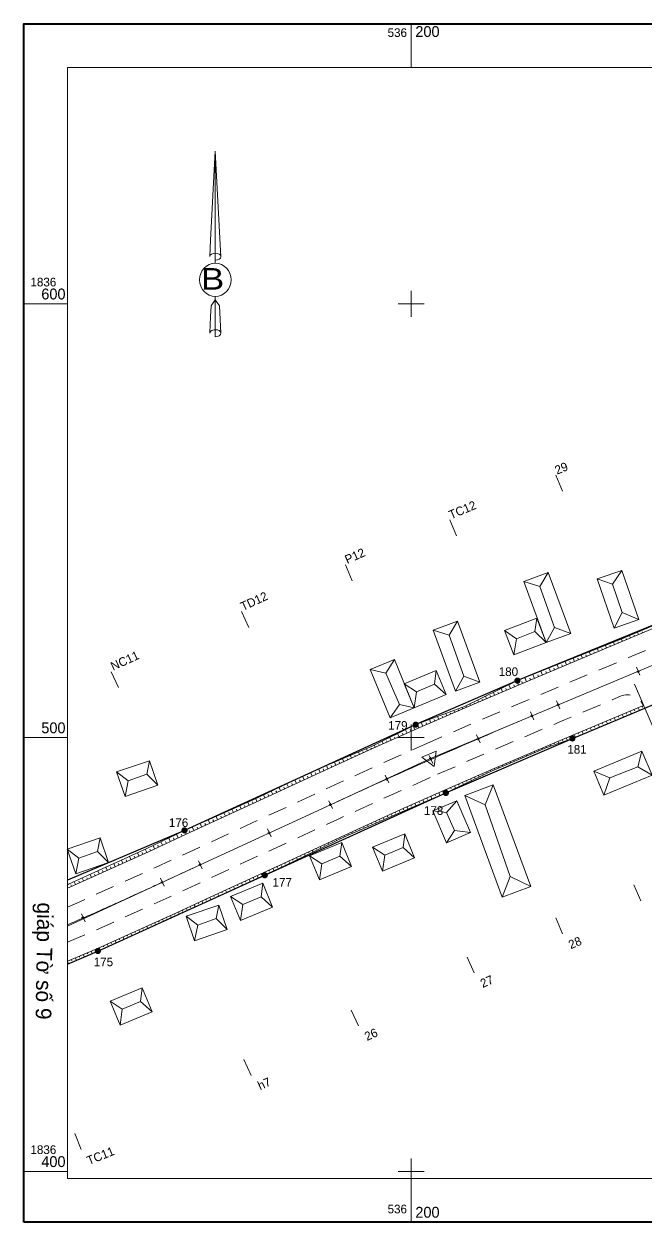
# Model space of a CAD drawing. Header units: metres. Extents: x 536111 to 536507, y 1836388 to 1836665.
# Drawn here: x 536110.8 to 536253.9, y 1836388.3 to 1836664.5 of the extents above; entities that cross this region are included whole.
import ezdxf
from ezdxf.enums import TextEntityAlignment as Align

# ---------------------------------------------------------------- set-up
doc = ezdxf.new("R2010")
doc.units = ezdxf.units.M
doc.header["$MEASUREMENT"] = 0
doc.linetypes.add('DGN Style 2', pattern=[7.2888, 4.37328, -2.91552])
doc.layers.get('0').update_dxf_attribs({"color": 1})
for name, color, linetype, lineweight in [('Level 2', 1, 'Continuous', 0), ('Level 3', 1, 'Continuous', 0), ('Level 4', 1, 'Continuous', 0), ('Level 44', 1, 'Continuous', 0), ('Level 5', 1, 'Continuous', 0), ('Level 51', 1, 'Continuous', 0), ('Level 62', 1, 'Continuous', 0), ('Level 63', 1, 'Continuous', 0), ('Level 8', 1, 'Continuous', 0), ('Level 9', 1, 'Continuous', 0)]:
    doc.layers.add(name, color=color, linetype=linetype, lineweight=lineweight)
doc.styles.add('Style-CHAR_FAST_FONT', font='CHAR_FAST_FONT.shx')
doc.styles.add('Style-STANDARD', font='STANDARD.shx')

# ---------------------------------------------------------------- blocks, each defined once
blk = doc.blocks.new('DDCT_1')
at = {"color": 0, "linetype": 'Continuous', "lineweight": 0}
for p, q in [((6.2, 0), (-6.2, 0)), ((0, -6.2), (0, 6.2))]:
    blk.add_line(p, q, dxfattribs=at)
blk = doc.blocks.new('BLOCK_')
at = {"color": 0, "linetype": 'ByBlock', "lineweight": 0}
blk.add_point((0, 0), dxfattribs=at)
blk = doc.blocks.new('KH_DIN')
at = {"color": 0, "linetype": 'Continuous', "lineweight": 0, "flags": 128}
blk.add_lwpolyline([(1.08, -1.83), (1.09, 1.71), (-1.99, -0.04)], close=True, dxfattribs=at)
blk.add_lwpolyline([(-0.05, 0, 1), (0.05, 0, 1)], format="xyb", close=True, dxfattribs=at)
at = {"color": 0, "linetype": 'Continuous', "lineweight": 0}
blk.add_blockref('BLOCK_', (0, 0), dxfattribs=at)
at = {"color": 0, "linetype": 'Continuous', "lineweight": 0, "style": 'Style-STANDARD', "flags": 1}
blk.add_attdef('xdata0', text='', height=1, rotation=246.21, dxfattribs=at).set_placement((0, 0), align=Align.TOP_LEFT)
blk.add_attdef('xdata0', text='', height=1, rotation=246.21, dxfattribs=at).set_placement((0, 0), align=Align.TOP_LEFT)
blk = doc.blocks.new('*U42')
at = {"layer": 'Level 51', "color": 7, "linetype": 'Continuous', "lineweight": 0}
for p, q in [((0.05, 50.72), (-2.52, 2.07)), ((0.05, 50.72), (3.12, -6.9)), ((0.05, 50.72), (3.12, -6.9)), ((0.05, 50.72), (3.12, -6.9)), ((0.05, -4.96), (0.05, 50.72)), ((-2.52, 2.07), (-3.01, -6.78)), ((0.05, -4.96), (0.05, -7.19)), ((0.05, -7.19), (0.05, -8.84)), ((0.05, -8.84), (0.05, -10.5)), ((0.05, -8.84), (0.05, -10.5)), ((0.05, -8.84), (0.05, -10.5)), ((3.12, -6.9), (3.12, -6.78)), ((0.05, -30.45), (-2.2, -33.64)), ((0.05, -30.45), (0.05, -28.56)), ((0.05, -30.45), (0.05, -28.56)), ((0.05, -30.45), (0.05, -28.56)), ((0.05, -30.45), (2.31, -33.64)), ((0.05, -30.45), (2.31, -33.64)), ((0.05, -30.45), (2.31, -33.64)), ((0.05, -46.78), (0.05, -30.45)), ((-2.2, -33.64), (-2.52, -39.71)), ((2.31, -33.64), (3.12, -48.71)), ((2.31, -33.64), (3.12, -48.71)), ((2.31, -33.64), (3.12, -48.71)), ((-2.52, -39.71), (-3.01, -48.52)), ((0.05, -46.78), (0.05, -48.97)), ((0.05, -48.97), (0.05, -50.65)), ((3.12, -48.71), (3.12, -48.52))]:
    blk.add_line(p, q, dxfattribs=at)
at = {"layer": 'Level 51', "color": 7, "linetype": 'Continuous', "lineweight": 0, "extrusion": (0, 0, -1)}
for centre, start_param, end_param in [((0.03, -6.9), 3.208733, 4.712389), ((0.03, -48.69), 3.208907, 3.792116), ((0.03, -48.69), 3.792116, 4.712389)]:
    blk.add_ellipse(centre, major_axis=(3.06, 0), ratio=0.632193, start_param=start_param, end_param=end_param, dxfattribs=at)
at = {"layer": 'Level 51', "color": 7, "linetype": 'Continuous', "lineweight": 0}
for centre, start_param, end_param in [((0.03, -6.9), 0.067141, 1.570796), ((0.03, -6.9), 4.712389, 6.283185), ((0.03, -48.69), 0.067141, 1.570796), ((0.03, -48.69), 4.712389, 6.283185)]:
    blk.add_ellipse(centre, major_axis=(3.06, 0), ratio=0.632193, start_param=start_param, end_param=end_param, dxfattribs=at)
blk.add_ellipse((0.04, -19.52), major_axis=(0, 9.03), ratio=0.956213, dxfattribs=at)
at = {"layer": 'Level 51', "color": 7, "linetype": 'Continuous', "lineweight": 0, "insert": (-1.42, -24.91), "char_height": 11.8046, "attachment_point": 8, "line_spacing_factor": 0.60241, "style": 'Style-CHAR_FAST_FONT'}
blk.add_mtext('\\H1.000000x;\\W1.194961;\\T1.000;B\\P', dxfattribs=at)
blk = doc.blocks.new('*U47')
at = {"layer": 'Level 44', "color": 7, "linetype": 'Continuous', "lineweight": 0}
blk.add_line((0.92, -3.08), (-1.25, 3.48), dxfattribs=at)
at = {"layer": 'Level 44', "color": 7, "linetype": 'Continuous', "lineweight": 0, "flags": 128}
for points in [[(-4.79, 4.69), (-1.25, 3.48), (0.88, 6.65)], [(-0.88, -6.65), (0.92, -3.08), (4.79, -4.7)]]:
    blk.add_lwpolyline(points, dxfattribs=at)
blk.add_lwpolyline([(4.79, -4.7), (0.88, 6.65), (-4.79, 4.69), (-0.88, -6.65)], close=True, dxfattribs=at)
blk = doc.blocks.new('*U49')
at = {"layer": 'Level 44', "color": 7, "linetype": 'Continuous', "lineweight": 0}
blk.add_line((0.37, 0.73), (2.21, -3.44), dxfattribs=at)
at = {"layer": 'Level 44', "color": 7, "linetype": 'Continuous', "lineweight": 0, "flags": 128}
blk.add_lwpolyline([(-2.76, 1.09), (0.37, 0.73), (2.76, 3.44)], dxfattribs=at)
blk = doc.blocks.new('*U48')
at = {"layer": 'Level 44', "color": 7, "linetype": 'Continuous', "lineweight": 0, "flags": 128}
blk.add_lwpolyline([(4.33, -2.5), (1.2, 4.86), (-4.32, 2.51), (-1.19, -4.85)], close=True, dxfattribs=at)
blk.add_lwpolyline([(-1.19, -4.85), (0.65, -2.02), (4.33, -2.5)], dxfattribs=at)
at = {"layer": 'Level 44', "color": 7, "linetype": 'Continuous', "lineweight": 0}
blk.add_blockref('*U49', (-1.56, 1.42), dxfattribs=at)
blk = doc.blocks.new('*U50')
at = {"layer": 'Level 44', "color": 7, "linetype": 'Continuous', "lineweight": 0}
blk.add_line((-2.91, 8.39), (2.84, -8.2), dxfattribs=at)
at = {"layer": 'Level 44', "color": 7, "linetype": 'Continuous', "lineweight": 0, "flags": 128}
for points in [[(-7.62, 10.51), (-2.91, 8.39), (-1.05, 12.94)], [(1.06, -12.94), (2.84, -8.2), (7.62, -10.51)]]:
    blk.add_lwpolyline(points, dxfattribs=at)
blk.add_lwpolyline([(-7.62, 10.51), (1.06, -12.94), (7.62, -10.51), (-1.05, 12.94)], close=True, dxfattribs=at)

msp = doc.modelspace()

# ---------------------------------------------------------------- hatches: boundary and pattern name
at = {"layer": 'Level 4', "linetype": 'Continuous', "lineweight": 0}
h = msp.add_hatch(color=7, dxfattribs=at)
edge = h.paths.add_edge_path()
edge.add_arc((536224.53, 1836513.12), 0.719, 270, 630)
h = msp.add_hatch(color=7, dxfattribs=at)
edge = h.paths.add_edge_path()
edge.add_arc((536201.08, 1836502.98), 0.719, 270, 630)
h = msp.add_hatch(color=7, dxfattribs=at)
edge = h.paths.add_edge_path()
edge.add_arc((536237.19, 1836499.8), 0.719, 270, 630)
h = msp.add_hatch(color=7, dxfattribs=at)
edge = h.paths.add_edge_path()
edge.add_arc((536208.03, 1836487.23), 0.719, 270, 630)
h = msp.add_hatch(color=7, dxfattribs=at)
edge = h.paths.add_edge_path()
edge.add_arc((536147.78, 1836478.6), 0.719, 270, 630)
h = msp.add_hatch(color=7, dxfattribs=at)
edge = h.paths.add_edge_path()
edge.add_arc((536166.29, 1836468.26), 0.719, 270, 630)
h = msp.add_hatch(color=7, dxfattribs=at)
edge = h.paths.add_edge_path()
edge.add_arc((536127.81, 1836450.79), 0.719, 270, 630)

# ---------------------------------------------------------------- linework, layer by layer
at = {"layer": 'Level 2', "color": 7, "linetype": 'Continuous', "lineweight": 0}
for p, q in [((536234.91, 1836556.77), (536233.36, 1836560.46)), ((536210.49, 1836546.49), (536208.94, 1836550.18)), ((536186.47, 1836536.15), (536184.86, 1836539.81)), ((536186.47, 1836536.15), (536184.86, 1836539.81)), ((536162.63, 1836525.39), (536160.95, 1836529.03)), ((536248.75, 1836522.18), (536248.53, 1836522.71)), ((536249.67, 1836522.57), (536249.56, 1836522.83)), ((536250.59, 1836522.96), (536250.37, 1836523.48)), ((536251.51, 1836523.35), (536251.41, 1836523.61)), ((536252.44, 1836523.73), (536252.22, 1836524.25)), ((536253.36, 1836524.12), (536253.25, 1836524.38)), ((536241.38, 1836519.08), (536241.09, 1836519.75)), ((536242.3, 1836519.47), (536242.16, 1836519.79)), ((536243.22, 1836519.86), (536242.95, 1836520.49)), ((536244.14, 1836520.24), (536244.01, 1836520.55)), ((536245.06, 1836520.63), (536244.81, 1836521.23)), ((536245.98, 1836521.02), (536245.86, 1836521.31)), ((536246.91, 1836521.41), (536246.67, 1836521.97)), ((536247.83, 1836521.79), (536247.71, 1836522.07)), ((536235.85, 1836516.75), (536235.52, 1836517.53)), ((536236.77, 1836517.14), (536236.61, 1836517.52)), ((536237.69, 1836517.53), (536237.38, 1836518.27)), ((536238.61, 1836517.92), (536238.46, 1836518.28)), ((536239.53, 1836518.3), (536239.24, 1836519.01)), ((536240.45, 1836518.69), (536240.31, 1836519.04)), ((536132.59, 1836511.54), (536130.91, 1836515.17)), ((536228.47, 1836513.65), (536228.09, 1836514.56)), ((536229.39, 1836514.04), (536229.21, 1836514.48)), ((536230.32, 1836514.42), (536229.95, 1836515.3)), ((536231.24, 1836514.81), (536231.06, 1836515.24)), ((536232.16, 1836515.2), (536231.8, 1836516.05)), ((536233.08, 1836515.59), (536232.91, 1836516)), ((536234, 1836515.98), (536233.66, 1836516.79)), ((536234.92, 1836516.36), (536234.76, 1836516.76)), ((536251.98, 1836516.22), (536252.76, 1836514.38)), ((536222.95, 1836511.31), (536222.58, 1836512.17)), ((536223.87, 1836511.7), (536223.67, 1836512.16)), ((536224.79, 1836512.1), (536224.38, 1836513.05)), ((536225.71, 1836512.49), (536225.51, 1836512.96)), ((536226.63, 1836512.87), (536226.23, 1836513.81)), ((536227.55, 1836513.26), (536227.36, 1836513.72)), ((536251.5, 1836512.28), (536260.8, 1836490.66)), ((536215.59, 1836508.18), (536215.38, 1836508.66)), ((536216.51, 1836508.57), (536216.39, 1836508.83)), ((536217.43, 1836508.96), (536217.18, 1836509.54)), ((536218.35, 1836509.35), (536218.21, 1836509.67)), ((536219.27, 1836509.74), (536218.98, 1836510.42)), ((536220.19, 1836510.14), (536220.03, 1836510.5)), ((536221.11, 1836510.53), (536220.78, 1836511.3)), ((536222.03, 1836510.92), (536221.85, 1836511.33)), ((536210.08, 1836505.8), (536209.88, 1836506.26)), ((536210.99, 1836506.2), (536210.9, 1836506.41)), ((536211.91, 1836506.6), (536211.75, 1836506.96)), ((536212.83, 1836507), (536212.75, 1836507.17)), ((536213.75, 1836507.39), (536213.58, 1836507.79)), ((536214.67, 1836507.78), (536214.57, 1836508)), ((536227.56, 1836505.94), (536228.33, 1836504.1)), ((536233.55, 1836508.46), (536234.32, 1836506.62)), ((536250.53, 1836506.11), (536250.79, 1836505.49)), ((536251.45, 1836506.5), (536251.58, 1836506.19)), ((536252.37, 1836506.89), (536252.64, 1836506.26)), ((536253.29, 1836507.28), (536253.43, 1836506.96)), ((536202.74, 1836502.61), (536202.37, 1836503.46)), ((536203.66, 1836503), (536203.48, 1836503.41)), ((536204.58, 1836503.4), (536204.25, 1836504.16)), ((536205.49, 1836503.8), (536205.34, 1836504.16)), ((536206.41, 1836504.2), (536206.12, 1836504.86)), ((536207.33, 1836504.6), (536207.19, 1836504.91)), ((536208.24, 1836505), (536208, 1836505.56)), ((536209.16, 1836505.4), (536209.05, 1836505.66)), ((536244.08, 1836503.4), (536244.21, 1836503.09)), ((536245, 1836503.79), (536245.26, 1836503.17)), ((536245.92, 1836504.18), (536246.05, 1836503.87)), ((536246.84, 1836504.56), (536247.1, 1836503.95)), ((536247.76, 1836504.95), (536247.89, 1836504.64)), ((536248.69, 1836505.34), (536248.95, 1836504.72)), ((536249.61, 1836505.73), (536249.74, 1836505.42)), ((536197.26, 1836500.17), (536196.92, 1836500.93)), ((536198.17, 1836500.58), (536197.99, 1836500.98)), ((536199.08, 1836500.99), (536198.72, 1836501.82)), ((536200, 1836501.4), (536199.81, 1836501.83)), ((536200.91, 1836501.8), (536200.51, 1836502.7)), ((536201.83, 1836502.21), (536201.63, 1836502.66)), ((536215.13, 1836500.64), (536215.92, 1836498.81)), ((536237.63, 1836500.68), (536237.88, 1836500.09)), ((536238.55, 1836501.07), (536238.67, 1836500.77)), ((536239.47, 1836501.46), (536239.72, 1836500.86)), ((536240.39, 1836501.85), (536240.52, 1836501.55)), ((536241.31, 1836502.24), (536241.57, 1836501.63)), ((536242.23, 1836502.62), (536242.36, 1836502.32)), ((536243.16, 1836503.01), (536243.41, 1836502.4)), ((536190.86, 1836497.32), (536190.74, 1836497.59)), ((536191.78, 1836497.73), (536191.53, 1836498.28)), ((536192.69, 1836498.14), (536192.56, 1836498.43)), ((536193.6, 1836498.55), (536193.33, 1836499.17)), ((536194.52, 1836498.95), (536194.37, 1836499.28)), ((536195.43, 1836499.36), (536195.12, 1836500.05)), ((536196.34, 1836499.77), (536196.18, 1836500.13)), ((536230.25, 1836497.58), (536230.34, 1836497.37)), ((536231.17, 1836497.97), (536231.22, 1836497.86)), ((536232.09, 1836498.36), (536232.21, 1836498.08)), ((536233.02, 1836498.74), (536233.09, 1836498.57)), ((536233.94, 1836499.13), (536234.11, 1836498.73)), ((536234.86, 1836499.52), (536234.96, 1836499.29)), ((536235.78, 1836499.91), (536236, 1836499.39)), ((536236.7, 1836500.3), (536236.82, 1836500.01)), ((536184.49, 1836494.42), (536184.17, 1836495.13)), ((536185.4, 1836494.84), (536185.25, 1836495.18)), ((536186.31, 1836495.25), (536186.01, 1836495.91)), ((536187.22, 1836495.67), (536187.08, 1836495.98)), ((536188.13, 1836496.08), (536187.86, 1836496.69)), ((536189.04, 1836496.49), (536188.91, 1836496.79)), ((536189.95, 1836496.91), (536189.7, 1836497.47)), ((536204.22, 1836495.89), (536205.03, 1836494.06)), ((536204.22, 1836495.89), (536205.03, 1836494.06)), ((536223.81, 1836494.83), (536223.87, 1836494.71)), ((536224.73, 1836495.23), (536224.84, 1836494.98)), ((536225.65, 1836495.62), (536225.7, 1836495.5)), ((536226.57, 1836496.01), (536226.67, 1836495.78)), ((536227.49, 1836496.4), (536227.54, 1836496.29)), ((536228.41, 1836496.79), (536228.51, 1836496.57)), ((536229.33, 1836497.19), (536229.38, 1836497.08)), ((536179.03, 1836491.94), (536178.65, 1836492.78)), ((536179.94, 1836492.35), (536179.76, 1836492.76)), ((536180.85, 1836492.76), (536180.49, 1836493.56)), ((536181.76, 1836493.18), (536181.59, 1836493.57)), ((536182.67, 1836493.59), (536182.33, 1836494.34)), ((536183.58, 1836494.01), (536183.42, 1836494.37)), ((536217.38, 1836492.08), (536217.52, 1836491.76)), ((536218.29, 1836492.48), (536218.36, 1836492.33)), ((536219.21, 1836492.87), (536219.33, 1836492.59)), ((536220.13, 1836493.27), (536220.19, 1836493.13)), ((536221.05, 1836493.66), (536221.17, 1836493.39)), ((536221.97, 1836494.05), (536222.03, 1836493.92)), ((536222.89, 1836494.44), (536223, 1836494.19)), ((536171.77, 1836488.59), (536171.4, 1836489.37)), ((536172.68, 1836489.01), (536172.49, 1836489.41)), ((536173.58, 1836489.43), (536173.21, 1836490.23)), ((536174.49, 1836489.85), (536174.3, 1836490.25)), ((536175.4, 1836490.26), (536175.02, 1836491.09)), ((536176.31, 1836490.68), (536176.11, 1836491.1)), ((536177.22, 1836491.1), (536176.82, 1836491.95)), ((536178.12, 1836491.52), (536177.92, 1836491.95)), ((536194.07, 1836491.37), (536194.89, 1836489.54)), ((536211.88, 1836489.68), (536212.1, 1836489.17)), ((536212.8, 1836490.08), (536212.9, 1836489.84)), ((536213.71, 1836490.48), (536213.91, 1836490.03)), ((536214.63, 1836490.88), (536214.72, 1836490.67)), ((536215.54, 1836491.28), (536215.71, 1836490.9)), ((536216.46, 1836491.68), (536216.54, 1836491.5)), ((536166.32, 1836486.08), (536165.99, 1836486.8)), ((536167.23, 1836486.49), (536167.06, 1836486.86)), ((536168.13, 1836486.91), (536167.79, 1836487.66)), ((536169.04, 1836487.33), (536168.87, 1836487.71)), ((536169.95, 1836487.75), (536169.6, 1836488.52)), ((536170.86, 1836488.17), (536170.68, 1836488.56)), ((536205.47, 1836486.86), (536205.61, 1836486.56)), ((536206.38, 1836487.27), (536206.66, 1836486.65)), ((536207.3, 1836487.68), (536207.44, 1836487.36)), ((536208.21, 1836488.08), (536208.49, 1836487.45)), ((536209.13, 1836488.48), (536209.26, 1836488.18)), ((536210.05, 1836488.88), (536210.29, 1836488.31)), ((536210.96, 1836489.28), (536211.08, 1836489.01)), ((536160.87, 1836483.56), (536160.53, 1836484.3)), ((536161.78, 1836483.98), (536161.61, 1836484.34)), ((536162.69, 1836484.4), (536162.36, 1836485.11)), ((536163.59, 1836484.82), (536163.43, 1836485.17)), ((536164.5, 1836485.24), (536164.18, 1836485.94)), ((536165.41, 1836485.66), (536165.25, 1836486.01)), ((536181.05, 1836485.44), (536181.89, 1836483.62)), ((536199.07, 1836484.02), (536199.31, 1836483.49)), ((536199.99, 1836484.42), (536200.11, 1836484.16)), ((536200.9, 1836484.83), (536201.15, 1836484.28)), ((536201.81, 1836485.24), (536201.94, 1836484.96)), ((536202.73, 1836485.64), (536202.98, 1836485.07)), ((536203.64, 1836486.05), (536203.77, 1836485.76)), ((536204.56, 1836486.46), (536204.82, 1836485.86)), ((536153.61, 1836480.21), (536153.23, 1836481.04)), ((536154.51, 1836480.63), (536154.33, 1836481.04)), ((536155.42, 1836481.05), (536155.05, 1836481.85)), ((536156.33, 1836481.47), (536156.15, 1836481.86)), ((536157.24, 1836481.89), (536156.88, 1836482.67)), ((536158.15, 1836482.31), (536157.97, 1836482.69)), ((536159.05, 1836482.73), (536158.71, 1836483.48)), ((536159.96, 1836483.14), (536159.79, 1836483.52)), ((536192.7, 1836481.13), (536192.79, 1836480.92)), ((536193.61, 1836481.54), (536193.8, 1836481.11)), ((536194.52, 1836481.96), (536194.62, 1836481.73)), ((536195.43, 1836482.37), (536195.64, 1836481.91)), ((536196.34, 1836482.79), (536196.45, 1836482.55)), ((536197.25, 1836483.2), (536197.47, 1836482.7)), ((536198.16, 1836483.61), (536198.27, 1836483.35)), ((536148.16, 1836477.7), (536147.75, 1836478.59)), ((536149.07, 1836478.12), (536148.86, 1836478.56)), ((536149.97, 1836478.54), (536149.57, 1836479.4)), ((536150.88, 1836478.96), (536150.68, 1836479.38)), ((536151.79, 1836479.37), (536151.4, 1836480.22)), ((536152.7, 1836479.79), (536152.51, 1836480.21)), ((536166.93, 1836478.93), (536167.77, 1836477.11)), ((536187.24, 1836478.64), (536187.31, 1836478.49)), ((536188.15, 1836479.06), (536188.3, 1836478.73)), ((536189.06, 1836479.47), (536189.14, 1836479.3)), ((536189.97, 1836479.88), (536190.13, 1836479.52)), ((536190.88, 1836480.3), (536190.96, 1836480.11)), ((536191.79, 1836480.71), (536191.97, 1836480.32)), ((536142.71, 1836475.19), (536142.34, 1836475.99)), ((536143.62, 1836475.61), (536143.43, 1836476.02)), ((536144.52, 1836476.03), (536144.14, 1836476.86)), ((536145.43, 1836476.44), (536145.24, 1836476.87)), ((536146.34, 1836476.86), (536145.95, 1836477.72)), ((536147.25, 1836477.28), (536147.05, 1836477.72)), ((536180.88, 1836475.72), (536181.03, 1836475.39)), ((536181.78, 1836476.14), (536181.86, 1836475.98)), ((536182.69, 1836476.56), (536182.83, 1836476.26)), ((536183.6, 1836476.98), (536183.67, 1836476.84)), ((536184.51, 1836477.4), (536184.63, 1836477.13)), ((536185.42, 1836477.81), (536185.48, 1836477.67)), ((536186.33, 1836478.23), (536186.46, 1836477.94)), ((536137.25, 1836472.7), (536136.92, 1836473.44)), ((536138.16, 1836473.11), (536137.99, 1836473.48)), ((536139.07, 1836473.52), (536138.74, 1836474.27)), ((536139.98, 1836473.94), (536139.81, 1836474.31)), ((536140.89, 1836474.35), (536140.54, 1836475.12)), ((536141.8, 1836474.77), (536141.62, 1836475.16)), ((536174.52, 1836472.79), (536174.62, 1836472.56)), ((536175.43, 1836473.21), (536175.63, 1836472.77)), ((536176.34, 1836473.63), (536176.43, 1836473.42)), ((536177.24, 1836474.05), (536177.43, 1836473.65)), ((536178.15, 1836474.46), (536178.24, 1836474.27)), ((536179.06, 1836474.88), (536179.23, 1836474.52)), ((536179.97, 1836475.3), (536180.05, 1836475.13)), ((536129.96, 1836469.41), (536129.64, 1836470.11)), ((536130.87, 1836469.82), (536130.71, 1836470.17)), ((536131.78, 1836470.23), (536131.46, 1836470.94)), ((536132.69, 1836470.64), (536132.53, 1836471)), ((536133.6, 1836471.05), (536133.28, 1836471.77)), ((536134.51, 1836471.46), (536134.35, 1836471.83)), ((536135.43, 1836471.88), (536135.1, 1836472.6)), ((536136.34, 1836472.29), (536136.17, 1836472.65)), ((536151.01, 1836471.58), (536151.85, 1836469.77)), ((536169.07, 1836470.28), (536169.19, 1836470.02)), ((536169.98, 1836470.7), (536170.22, 1836470.17)), ((536170.89, 1836471.11), (536171.01, 1836470.85)), ((536171.8, 1836471.53), (536172.03, 1836471.03)), ((536172.7, 1836471.95), (536172.82, 1836471.71)), ((536173.61, 1836472.37), (536173.83, 1836471.9)), ((536124.49, 1836466.94), (536124.19, 1836467.61)), ((536125.4, 1836467.35), (536125.25, 1836467.69)), ((536126.31, 1836467.76), (536126.01, 1836468.44)), ((536127.22, 1836468.17), (536127.07, 1836468.52)), ((536128.13, 1836468.59), (536127.82, 1836469.27)), ((536129.05, 1836469), (536128.89, 1836469.34)), ((536142.27, 1836467.56), (536143.1, 1836465.74)), ((536162.71, 1836467.34), (536162.95, 1836466.84)), ((536163.62, 1836467.76), (536163.74, 1836467.51)), ((536164.53, 1836468.18), (536164.76, 1836467.68)), ((536165.44, 1836468.6), (536165.56, 1836468.35)), ((536166.35, 1836469.02), (536166.58, 1836468.51)), ((536167.26, 1836469.44), (536167.37, 1836469.18)), ((536168.16, 1836469.86), (536168.4, 1836469.34)), ((536120.84, 1836465.31), (536120.78, 1836465.45)), ((536121.75, 1836465.71), (536121.61, 1836466.03)), ((536122.66, 1836466.12), (536122.37, 1836466.78)), ((536123.58, 1836466.53), (536123.43, 1836466.86)), ((536157.27, 1836464.83), (536157.49, 1836464.35)), ((536158.17, 1836465.25), (536158.29, 1836465.01)), ((536159.08, 1836465.67), (536159.31, 1836465.18)), ((536159.99, 1836466.09), (536160.1, 1836465.84)), ((536160.9, 1836466.51), (536161.13, 1836466.01)), ((536161.81, 1836466.93), (536161.92, 1836466.68)), ((536251.39, 1836466.06), (536252.94, 1836462.38)), ((536150.91, 1836461.9), (536151.01, 1836461.67)), ((536151.82, 1836462.32), (536152.03, 1836461.86)), ((536152.73, 1836462.74), (536152.83, 1836462.51)), ((536153.63, 1836463.16), (536153.85, 1836462.69)), ((536154.54, 1836463.58), (536154.65, 1836463.34)), ((536155.45, 1836463.99), (536155.67, 1836463.52)), ((536156.36, 1836464.41), (536156.47, 1836464.17)), ((536124.05, 1836459.34), (536124.86, 1836457.51)), ((536144.55, 1836458.99), (536144.74, 1836458.55)), ((536145.46, 1836459.4), (536145.56, 1836459.18)), ((536146.37, 1836459.81), (536146.57, 1836459.38)), ((536147.28, 1836460.23), (536147.38, 1836460.01)), ((536148.18, 1836460.65), (536148.39, 1836460.21)), ((536149.09, 1836461.07), (536149.19, 1836460.84)), ((536150, 1836461.48), (536150.21, 1836461.03)), ((536139.08, 1836456.52), (536139.29, 1836456.05)), ((536139.99, 1836456.93), (536140.09, 1836456.7)), ((536140.9, 1836457.34), (536141.11, 1836456.88)), ((536141.81, 1836457.75), (536141.91, 1836457.52)), ((536142.72, 1836458.16), (536142.93, 1836457.71)), ((536143.63, 1836458.57), (536143.73, 1836458.35)), ((536233.35, 1836458.41), (536234.94, 1836454.74)), ((536132.7, 1836453.64), (536132.81, 1836453.39)), ((536133.61, 1836454.05), (536133.83, 1836453.55)), ((536134.52, 1836454.46), (536134.63, 1836454.21)), ((536135.43, 1836454.87), (536135.65, 1836454.38)), ((536136.34, 1836455.28), (536136.45, 1836455.04)), ((536137.25, 1836455.7), (536137.47, 1836455.22)), ((536138.16, 1836456.11), (536138.27, 1836455.87)), ((536126.3, 1836450.79), (536126.53, 1836450.24)), ((536127.22, 1836451.18), (536127.34, 1836450.91)), ((536128.14, 1836451.58), (536128.38, 1836451.05)), ((536129.05, 1836451.99), (536129.17, 1836451.73)), ((536129.96, 1836452.41), (536130.2, 1836451.89)), ((536130.87, 1836452.82), (536130.99, 1836452.56)), ((536131.78, 1836453.23), (536132.01, 1836452.72)), ((536120.78, 1836448.44), (536121.02, 1836447.87)), ((536121.7, 1836448.85), (536121.82, 1836448.55)), ((536122.62, 1836449.24), (536122.86, 1836448.66)), ((536123.54, 1836449.62), (536123.66, 1836449.34)), ((536124.46, 1836450.01), (536124.7, 1836449.45)), ((536125.38, 1836450.4), (536125.5, 1836450.12)), ((536212.93, 1836449.41), (536214.57, 1836445.76)), ((536186.2, 1836437.15), (536187.87, 1836433.52)), ((536161.46, 1836425.75), (536163.12, 1836422.11)), ((536122.49, 1836408.75), (536123.99, 1836405.04))]:
    msp.add_line(p, q, dxfattribs=at)
at = {"layer": 'Level 2', "color": 7, "linetype": 'Continuous', "lineweight": 0, "flags": 128}
for points in [[(536201.08, 1836502.98), (536201.09, 1836502.99), (536212.31, 1836507.17), (536224.53, 1836513.12), (536230.56, 1836515.55), (536249.15, 1836522.96), (536267.57, 1836530.73), (536286.01, 1836538.48), (536304.47, 1836546.17), (536322.86, 1836554.03), (536341.33, 1836561.72), (536359.64, 1836569.76), (536376.11, 1836575.9), (536396.51, 1836584.87), (536414.21, 1836593.24), (536420.63, 1836596.78), (536424.42, 1836598.58)], [(536424.52, 1836598.41), (536420.85, 1836596.38), (536414.35, 1836592.96), (536396.63, 1836584.58), (536376.15, 1836575.8), (536359.97, 1836568.99), (536341.53, 1836561.23), (536323.1, 1836553.47), (536304.66, 1836545.72), (536286.23, 1836537.96), (536267.8, 1836530.2), (536249.36, 1836522.44), (536230.93, 1836514.68), (536224.94, 1836512.16), (536212.45, 1836506.84), (536201.5, 1836502.06), (536201.49, 1836502.06)], [(536207.74, 1836487.88), (536207.75, 1836487.88), (536218.6, 1836492.61), (536230.95, 1836497.88), (536236.94, 1836500.4), (536253.56, 1836507.39)], [(536208.03, 1836487.23), (536208.04, 1836487.24), (536218.72, 1836492.33), (536231.04, 1836497.67), (536237.19, 1836499.8), (536253.83, 1836506.76)], [(536120.78, 1836466.05), (536121.05, 1836466.17), (536139.11, 1836474.44), (536147.78, 1836478.6), (536163.79, 1836485.75), (536177.83, 1836492.43), (536191.06, 1836498.05), (536201.08, 1836502.98)], [(536201.49, 1836502.06), (536191.3, 1836497.52), (536178.23, 1836491.57), (536164.11, 1836485.06), (536148.19, 1836477.71), (536139.45, 1836473.69), (536121.33, 1836465.52), (536120.78, 1836465.29)], [(536120.78, 1836448.46), (536127.58, 1836451.33), (536145.92, 1836459.6), (536154.68, 1836463.64), (536170.6, 1836470.98), (536184.72, 1836477.49), (536197.66, 1836483.39), (536207.74, 1836487.88)], [(536120.78, 1836447.76), (536127.81, 1836450.79), (536146.12, 1836459.17), (536154.9, 1836463.16), (536170.84, 1836470.46), (536184.84, 1836477.23), (536197.88, 1836482.88), (536208.03, 1836487.23)]]:
    msp.add_lwpolyline(points, dxfattribs=at)
at = {"layer": 'Level 2', "color": 7, "linetype": 'Continuous', "lineweight": 0}
msp.add_point((536204.55, 1836495.16), dxfattribs=at)
msp.add_point((536204.55, 1836495.16), dxfattribs=at)
at = {"layer": 'Level 3', "color": 7, "linetype": 'Continuous', "lineweight": 0}
for p, q in [((536227.94, 1836505.02), (536379.15, 1836568.66)), ((536227.94, 1836505.02), (536204.53, 1836495.16)), ((536181.47, 1836484.53), (536204.53, 1836495.16)), ((536151.43, 1836470.67), (536181.47, 1836484.53)), ((536151.43, 1836470.67), (536120.78, 1836456.54))]:
    msp.add_line(p, q, dxfattribs=at)
at = {"layer": 'Level 3', "color": 7, "linetype": 'Continuous', "lineweight": 0, "flags": 128}
msp.add_lwpolyline([(536120.78, 1836456.82), (536120.9, 1836456.87), (536121.36, 1836457.07), (536121.82, 1836457.27), (536122.28, 1836457.47), (536122.74, 1836457.67), (536123.2, 1836457.87), (536123.65, 1836458.07), (536124.11, 1836458.27), (536124.57, 1836458.47), (536125.03, 1836458.68), (536125.48, 1836458.88), (536125.94, 1836459.08), (536126.4, 1836459.28), (536126.86, 1836459.48), (536127.31, 1836459.69), (536127.77, 1836459.89), (536128.23, 1836460.09), (536128.68, 1836460.3), (536129.14, 1836460.5), (536129.6, 1836460.71), (536130.05, 1836460.91), (536130.51, 1836461.11), (536130.96, 1836461.32), (536131.42, 1836461.52), (536131.88, 1836461.73), (536132.33, 1836461.93), (536132.79, 1836462.14), (536133.24, 1836462.35), (536133.7, 1836462.55), (536134.16, 1836462.76), (536134.61, 1836462.96), (536135.07, 1836463.17), (536135.52, 1836463.38), (536135.98, 1836463.58), (536136.43, 1836463.79), (536136.89, 1836464), (536137.34, 1836464.2), (536137.8, 1836464.41), (536138.25, 1836464.62), (536138.71, 1836464.83), (536139.16, 1836465.03), (536139.62, 1836465.24), (536140.07, 1836465.45), (536140.53, 1836465.66), (536140.98, 1836465.87), (536141.44, 1836466.07), (536141.89, 1836466.28), (536142.34, 1836466.49), (536142.8, 1836466.7), (536143.25, 1836466.91), (536143.71, 1836467.12), (536144.16, 1836467.33), (536144.62, 1836467.53), (536145.07, 1836467.74), (536145.52, 1836467.95), (536145.98, 1836468.16), (536146.43, 1836468.37), (536146.89, 1836468.58), (536147.34, 1836468.79), (536147.8, 1836469), (536148.25, 1836469.21), (536148.7, 1836469.42), (536149.16, 1836469.63), (536149.61, 1836469.84), (536150.07, 1836470.05), (536150.52, 1836470.25), (536150.97, 1836470.46), (536151.43, 1836470.67)], dxfattribs=at)
at = {"layer": 'Level 3', "color": 7, "linetype": 'Continuous', "lineweight": 0, "extrusion": (0, 0, -1)}
for centre, start, end in [((-536809.87, 1835122.29), 66.20592, 67.17582), ((-536809.77, 1835122.25), 65.24012, 66.21002)]:
    msp.add_arc(centre, 1500.19, start, end, dxfattribs=at)
at = {"layer": 'Level 44', "color": 7, "linetype": 'Continuous', "lineweight": 0}
for p, q in [((536229.7, 1836534.79), (536233.09, 1836525.35)), ((536208.77, 1836523.58), (536212.16, 1836514.14)), ((536224.31, 1836522.76), (536228.55, 1836524.44)), ((536194.22, 1836514.84), (536197.34, 1836507.64)), ((536201.25, 1836510.54), (536205.44, 1836512.33)), ((536245.85, 1836490.68), (536252.25, 1836493.26)), ((536134.83, 1836490.04), (536139.12, 1836491.57)), ((536123.45, 1836472.23), (536127.75, 1836473.76)), ((536193.96, 1836472.89), (536198.16, 1836474.67)), ((536179.43, 1836470.9), (536183.62, 1836472.69)), ((536161.23, 1836461.51), (536165.43, 1836463.29)), ((536150.83, 1836456.77), (536155.12, 1836458.3)), ((536133.44, 1836437.38), (536137.64, 1836439.17))]:
    msp.add_line(p, q, dxfattribs=at)
at = {"layer": 'Level 44', "color": 7, "linetype": 'Continuous', "lineweight": 0, "flags": 128}
for points in [[(536226, 1836536.01), (536231.18, 1836521.93), (536236.81, 1836524), (536231.63, 1836538.08)], [(536205.07, 1836524.79), (536210.25, 1836510.72), (536215.88, 1836512.79), (536210.7, 1836526.86)], [(536223.69, 1836519.09), (536231.17, 1836521.95), (536229.03, 1836527.55), (536221.55, 1836524.7)], [(536190.62, 1836515.69), (536195.17, 1836504.58), (536200.72, 1836506.86), (536196.17, 1836517.96)], [(536200.72, 1836506.86), (536208.12, 1836509.91), (536205.83, 1836515.46), (536198.44, 1836512.41)], [(536244.47, 1836486.71), (536255.55, 1836491.33), (536253.23, 1836496.87), (536242.16, 1836492.25)], [(536134.08, 1836486.41), (536141.65, 1836488.99), (536139.71, 1836494.67), (536132.14, 1836492.09)], [(536122.7, 1836468.59), (536130.27, 1836471.17), (536128.34, 1836476.85), (536120.76, 1836474.27)], [(536178.9, 1836467.23), (536186.3, 1836470.27), (536184.02, 1836475.82), (536176.62, 1836472.77)], [(536193.44, 1836469.21), (536200.84, 1836472.25), (536198.55, 1836477.8), (536191.16, 1836474.76)], [(536160.71, 1836457.83), (536168.1, 1836460.87), (536165.82, 1836466.42), (536158.42, 1836463.38)], [(536150.07, 1836453.14), (536157.65, 1836455.72), (536155.71, 1836461.4), (536148.14, 1836458.81)], [(536132.92, 1836433.71), (536140.31, 1836436.75), (536138.03, 1836442.3), (536130.63, 1836439.25)]]:
    msp.add_lwpolyline(points, close=True, dxfattribs=at)
for points in [[(536226, 1836536.01), (536229.7, 1836534.79), (536231.63, 1836538.08)], [(536205.07, 1836524.79), (536208.77, 1836523.58), (536210.7, 1836526.86)], [(536229.03, 1836527.55), (536228.55, 1836524.44), (536231.17, 1836521.95)], [(536231.18, 1836521.93), (536233.09, 1836525.35), (536236.81, 1836524)], [(536221.55, 1836524.7), (536224.31, 1836522.76), (536223.69, 1836519.09)], [(536190.62, 1836515.69), (536194.22, 1836514.84), (536196.17, 1836517.96)], [(536205.83, 1836515.46), (536205.44, 1836512.33), (536208.12, 1836509.91)], [(536198.44, 1836512.41), (536201.25, 1836510.54), (536200.72, 1836506.86)], [(536210.25, 1836510.72), (536212.16, 1836514.14), (536215.88, 1836512.79)], [(536195.17, 1836504.58), (536197.34, 1836507.64), (536200.72, 1836506.86)], [(536253.23, 1836496.87), (536252.25, 1836493.26), (536255.55, 1836491.33)], [(536132.14, 1836492.09), (536134.83, 1836490.04), (536134.08, 1836486.41)], [(536139.71, 1836494.67), (536139.12, 1836491.57), (536141.65, 1836488.99)], [(536242.16, 1836492.25), (536245.85, 1836490.68), (536244.47, 1836486.71)], [(536128.34, 1836476.85), (536127.75, 1836473.76), (536130.27, 1836471.17)], [(536184.02, 1836475.82), (536183.62, 1836472.69), (536186.3, 1836470.27)], [(536198.55, 1836477.8), (536198.16, 1836474.67), (536200.84, 1836472.25)], [(536120.76, 1836474.27), (536123.45, 1836472.23), (536122.7, 1836468.59)], [(536176.62, 1836472.77), (536179.43, 1836470.9), (536178.9, 1836467.23)], [(536191.16, 1836474.76), (536193.96, 1836472.89), (536193.44, 1836469.21)], [(536165.82, 1836466.42), (536165.43, 1836463.29), (536168.1, 1836460.87)], [(536158.42, 1836463.38), (536161.23, 1836461.51), (536160.71, 1836457.83)], [(536155.71, 1836461.4), (536155.12, 1836458.3), (536157.65, 1836455.72)], [(536148.14, 1836458.81), (536150.83, 1836456.77), (536150.07, 1836453.14)], [(536138.03, 1836442.3), (536137.64, 1836439.17), (536140.31, 1836436.75)], [(536130.63, 1836439.25), (536133.44, 1836437.38), (536132.92, 1836433.71)]]:
    msp.add_lwpolyline(points, dxfattribs=at)
at = {"layer": 'Level 5', "color": 7, "linetype": 'Continuous', "lineweight": 30}
for p, q in [((536263.18, 1836528.92), (536224.53, 1836513.12)), ((536224.53, 1836513.12), (536201.08, 1836502.98)), ((536237.19, 1836499.8), (536269.5, 1836513.33)), ((536201.08, 1836502.98), (536147.78, 1836478.6)), ((536208.03, 1836487.23), (536237.19, 1836499.8)), ((536147.78, 1836478.6), (536120.78, 1836467.09))]:
    msp.add_line(p, q, dxfattribs=at)
at = {"layer": 'Level 5', "color": 7, "linetype": 'Continuous', "lineweight": 30, "flags": 128}
msp.add_lwpolyline([(536120.78, 1836447.76), (536127.81, 1836450.79), (536166.29, 1836468.26), (536208.03, 1836487.23)], dxfattribs=at)
at = {"layer": 'Level 5', "color": 7, "linetype": 'Continuous', "lineweight": 30}
msp.add_point((536201.08, 1836502.98), dxfattribs=at)
at = {"layer": 'Level 62', "color": 7, "linetype": 'Continuous', "lineweight": 0, "flags": 128}
msp.add_lwpolyline([(536120.78, 1836654.5), (536497.49, 1836654.5), (536497.49, 1836398.32), (536120.78, 1836398.32)], close=True, dxfattribs=at)
at = {"layer": 'Level 63', "color": 7, "linetype": 'Continuous', "lineweight": 0}
for p, q in [((536200, 1836654.5), (536200, 1836664.5)), ((536200, 1836597), (536200, 1836603)), ((536110.78, 1836600), (536120.78, 1836600)), ((536197, 1836600), (536203, 1836600)), ((536200, 1836497), (536200, 1836503)), ((536110.78, 1836500), (536120.78, 1836500)), ((536197, 1836500), (536203, 1836500)), ((536200, 1836397), (536200, 1836403)), ((536110.78, 1836400), (536120.78, 1836400)), ((536197, 1836400), (536203, 1836400)), ((536200, 1836388.32), (536200, 1836398.32))]:
    msp.add_line(p, q, dxfattribs=at)
at = {"layer": 'Level 63', "color": 7, "linetype": 'Continuous', "lineweight": 40, "flags": 128}
msp.add_lwpolyline([(536110.78, 1836388.32), (536110.78, 1836664.5), (536507.49, 1836664.5), (536507.49, 1836388.32)], close=True, dxfattribs=at)
at = {"layer": 'Level 63', "color": 7, "linetype": 'Continuous', "lineweight": 13, "flags": 128}
msp.add_lwpolyline([(536120.78, 1836398.32), (536120.78, 1836654.5), (536497.49, 1836654.5), (536497.49, 1836398.32)], close=True, dxfattribs=at)
at = {"layer": 'Level 8', "color": 7, "linetype": 'DGN Style 2', "lineweight": 0, "flags": 128}
for points in [[(536203.1, 1836498.4), (536203.11, 1836498.4), (536214.04, 1836503.17), (536226.49, 1836508.47), (536232.48, 1836511), (536250.91, 1836518.75), (536269.35, 1836526.51), (536287.78, 1836534.27), (536306.22, 1836542.03), (536324.65, 1836549.79), (536343.08, 1836557.54), (536361.52, 1836565.3), (536377.7, 1836572.11), (536398.26, 1836580.93), (536416.16, 1836589.4), (536422.76, 1836592.86), (536426.49, 1836594.94)], [(536120.78, 1836460.94), (536122.95, 1836461.86), (536141.12, 1836470.06), (536149.86, 1836474.08), (536165.78, 1836481.42), (536179.9, 1836487.94), (536192.94, 1836493.87), (536203.1, 1836498.4)], [(536120.78, 1836452.8), (536125.97, 1836454.99), (536144.25, 1836463.24), (536153, 1836467.27), (536168.92, 1836474.61), (536183.04, 1836481.13), (536196.02, 1836487.03), (536206.13, 1836491.54)]]:
    msp.add_lwpolyline(points, dxfattribs=at)
msp.add_lwpolyline([(536206.13, 1836491.54), (536206.14, 1836491.54), (536217.01, 1836496.28), (536229.4, 1836501.56), (536235.39, 1836504.08), (536248.32, 1836509.53), (536248.32, 1836509.53, -0.411879), (536253.55, 1836507.42)], format="xyb", dxfattribs=at)
at = {"layer": 'Level 9', "color": 7, "linetype": 'Continuous', "lineweight": 0, "flags": 128}
for points in [[(536201.08, 1836502.98), (536201.09, 1836502.99), (536212.31, 1836507.17), (536224.53, 1836513.12), (536230.56, 1836515.55), (536249.15, 1836522.96), (536267.57, 1836530.73), (536286.01, 1836538.48), (536304.47, 1836546.17), (536322.86, 1836554.03), (536341.33, 1836561.72), (536359.64, 1836569.76), (536376.11, 1836575.9), (536396.51, 1836584.87), (536414.21, 1836593.24), (536420.63, 1836596.78), (536424.42, 1836598.58)], [(536208.03, 1836487.23), (536208.04, 1836487.24), (536218.72, 1836492.33), (536231.04, 1836497.67), (536237.19, 1836499.8), (536253.83, 1836506.76)], [(536120.78, 1836466.05), (536121.05, 1836466.17), (536139.11, 1836474.44), (536147.78, 1836478.6), (536163.79, 1836485.75), (536177.83, 1836492.43), (536191.06, 1836498.05), (536201.08, 1836502.98)], [(536120.78, 1836447.76), (536127.81, 1836450.79), (536146.12, 1836459.17), (536154.9, 1836463.16), (536170.84, 1836470.46), (536184.84, 1836477.23), (536197.88, 1836482.88), (536208.03, 1836487.23)]]:
    msp.add_lwpolyline(points, dxfattribs=at)

# ---------------------------------------------------------------- block references
at = {"layer": 'Level 2', "color": 7, "linetype": 'Continuous', "lineweight": 0, "xscale": 0.049998, "yscale": 0.049998}
for p in [(536252.38, 1836515.25), (536233.94, 1836507.54), (536227.88, 1836504.98), (536215.51, 1836499.73), (536204.52, 1836495.16), (536194.44, 1836490.45), (536181.42, 1836484.56), (536167.29, 1836478.05), (536151.39, 1836470.72), (536142.66, 1836466.7), (536124.39, 1836458.52)]:
    msp.add_blockref('DDCT_1', p, dxfattribs=at)
at = {"layer": 'Level 2', "color": 7, "linetype": 'Continuous', "lineweight": 0, "rotation": 113.7899970000003}
msp.add_blockref('KH_DIN', (536204.53, 1836495.16), dxfattribs=at)
at = {"layer": 'Level 44', "color": 7, "linetype": 'Continuous', "lineweight": 0}
for name, p in [('*U47', (536247.73, 1836531.89)), ('*U50', (536219.99, 1836476.14)), ('*U48', (536209.35, 1836480.59))]:
    msp.add_blockref(name, p, dxfattribs=at)
at = {"layer": 'Level 51', "color": 7, "linetype": 'Continuous', "lineweight": 0, "xscale": 0.422397414644141, "yscale": 0.422397414644141, "zscale": 0.422397414644141}
msp.add_blockref('*U42', (536154.87, 1836613.77), dxfattribs=at)

# ---------------------------------------------------------------- texts
at = {"layer": 'Level 2', "color": 7, "linetype": 'Continuous', "lineweight": 0, "char_height": 2, "attachment_point": 1, "line_spacing_factor": 0.828316, "style": 'Style-CHAR_FAST_FONT'}
for s, insert, rotation in [('29\\P', (536232.89, 1836562.43), 22.8242), ('TC12\\P', (536208.45, 1836552.14), 22.8242), ('P12\\P', (536184.48, 1836541.83), 23.7936), ('P12\\P', (536184.49, 1836541.83), 23.7896), ('TD12\\P', (536160.41, 1836530.98), 24.7596), ('NC11\\P', (536130.5, 1836517.19), 24.7599), ('28\\P', (536236.03, 1836453.03), 23.3395), ('27\\P', (536215.7, 1836444.08), 24.2139), ('26\\P', (536189.02, 1836431.85), 24.7599), ('h7\\P', (536164.39, 1836420.5), 24.6509), ('TC11\\P', (536125.01, 1836403.3), 21.9236)]:
    msp.add_mtext(s, dxfattribs=dict(at, insert=insert, rotation=rotation))
at = {"layer": 'Level 4', "color": 1, "linetype": 'Continuous', "lineweight": 0, "style": 'Style-CHAR_FAST_FONT'}
for s, p in [('180', (536222.45, 1836515.18)), ('179', (536196.97, 1836502.8)), ('181', (536238.26, 1836497.29)), ('178', (536205.21, 1836483.18)), ('176', (536146.42, 1836480.39)), ('177', (536170.31, 1836466.63))]:
    msp.add_text(s, height=2, dxfattribs=at).set_placement(p, align=Align.MIDDLE_CENTER)
at = {"layer": 'Level 4', "color": 7, "linetype": 'Continuous', "lineweight": 0, "style": 'Style-CHAR_FAST_FONT'}
msp.add_text('175', height=2, dxfattribs=at).set_placement((536129.1, 1836448.28), align=Align.MIDDLE_CENTER)
at = {"layer": 'Level 63', "color": 7, "linetype": 'Continuous', "lineweight": 0, "style": 'Style-CHAR_FAST_FONT'}
for p in [(536199.07, 1836661.5), (536199.07, 1836390.32)]:
    msp.add_text('536', height=2, dxfattribs=at).set_placement(p, align=Align.RIGHT)
for s, height, p in [('200', 2.5, (536201, 1836661.5)), ('1836', 2, (536112.28, 1836604)), ('600', 2.5, (536114.78, 1836601)), ('500', 2.5, (536114.78, 1836501)), ('1836', 2, (536112.28, 1836404)), ('400', 2.5, (536114.78, 1836401)), ('200', 2.5, (536201, 1836389.32))]:
    msp.add_text(s, height=height, dxfattribs=at).set_placement(p)
msp.add_text('gi%%184p T%%234 s%%232 9', height=3.6, rotation=269.1896, dxfattribs=at).set_placement((536117.26, 1836448.46), align=Align.TOP_CENTER)

doc.saveas('drawing.dxf')
